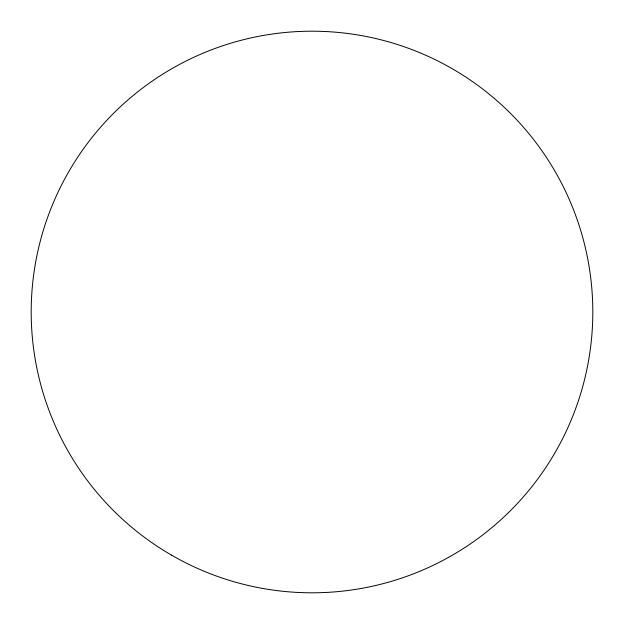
<?xml version="1.0" encoding="UTF-8"?>
<svg xmlns="http://www.w3.org/2000/svg" width="624" height="624" viewBox="0 0 624 624"><rect width="100%" height="100%" fill="white"/><g stroke="black" fill="none" stroke-linecap="round" stroke-linejoin="round"><path stroke-width="0.94" d="M171.6 555.181A280.8 280.8 0 0 0 592.8 312A280.8 280.8 0 0 0 171.6 68.819A280.8 280.8 0 0 0 171.6 555.181"/></g></svg>
